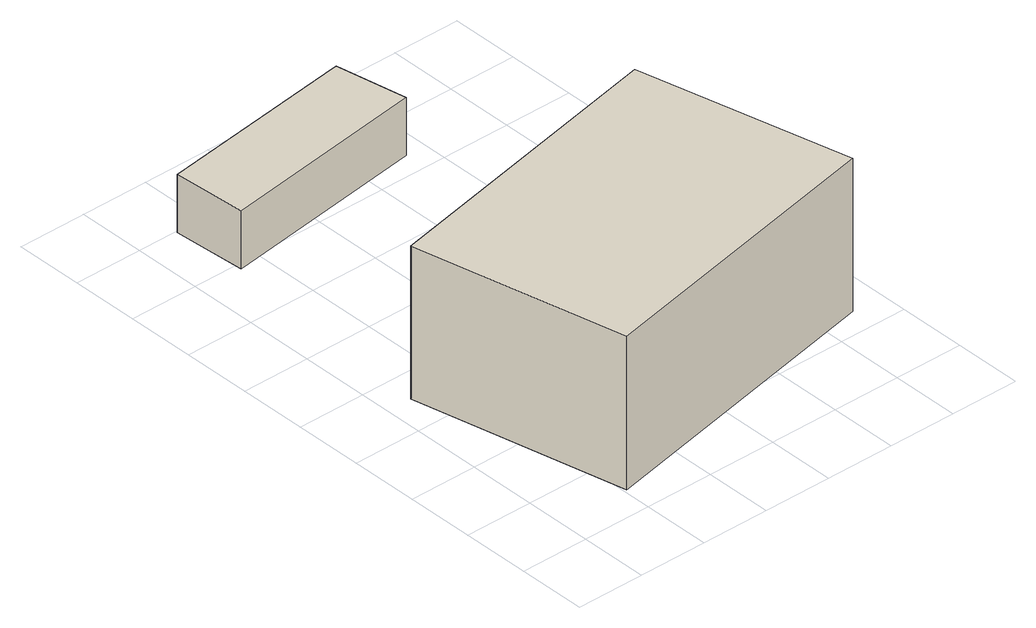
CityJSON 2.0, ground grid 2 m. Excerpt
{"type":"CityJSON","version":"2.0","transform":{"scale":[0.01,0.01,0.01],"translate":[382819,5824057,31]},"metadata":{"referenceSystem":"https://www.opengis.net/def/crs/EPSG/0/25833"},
"CityObjects":{
"building1":{"type":"Building","attributes":{"Gemeindeschluessel":"11000012","BezugspunktDach":"2200","function":"31001_1010","measuredHeight":4.49,"storeysAboveGround":1},"address":[{"country":"Germany","locality":"Berlin","thoroughfareNumber":"4 (220)","thoroughfareName":"Singdrosselsteig"}],"geometry":[{"type":"Solid","lod":"1","boundaries":[[[[0,1,2,3]],[[4,5,6,7]],[[4,7,3,2]],[[5,4,2,1]],[[6,5,1,0]],[[7,6,0,3]]]]}]},
"building2":{"type":"Building","attributes":{"Gemeindeschluessel":"11000012","BezugspunktDach":"2200","function":"51009_1610","measuredHeight":2.57,"storeysAboveGround":0},"address":[{"country":"Germany","locality":"Berlin"}],"geometry":[{"type":"Solid","lod":"1","boundaries":[[[[8,9,10,11]],[[12,13,14,15]],[[12,15,11,10]],[[13,12,10,9]],[[14,13,9,8]],[[15,14,8,11]]]]}]}
},
"vertices":[
[208,84,463],[1102,272,463],[959,894,463],[74,708,463],[959,894,14],[1102,272,14],[208,84,14],[74,708,14],
[132,1381,182],[738,1466,182],[700,1675,182],[118,1595,182],[700,1675,12],[738,1466,12],[132,1381,12],[118,1595,12]
]}
